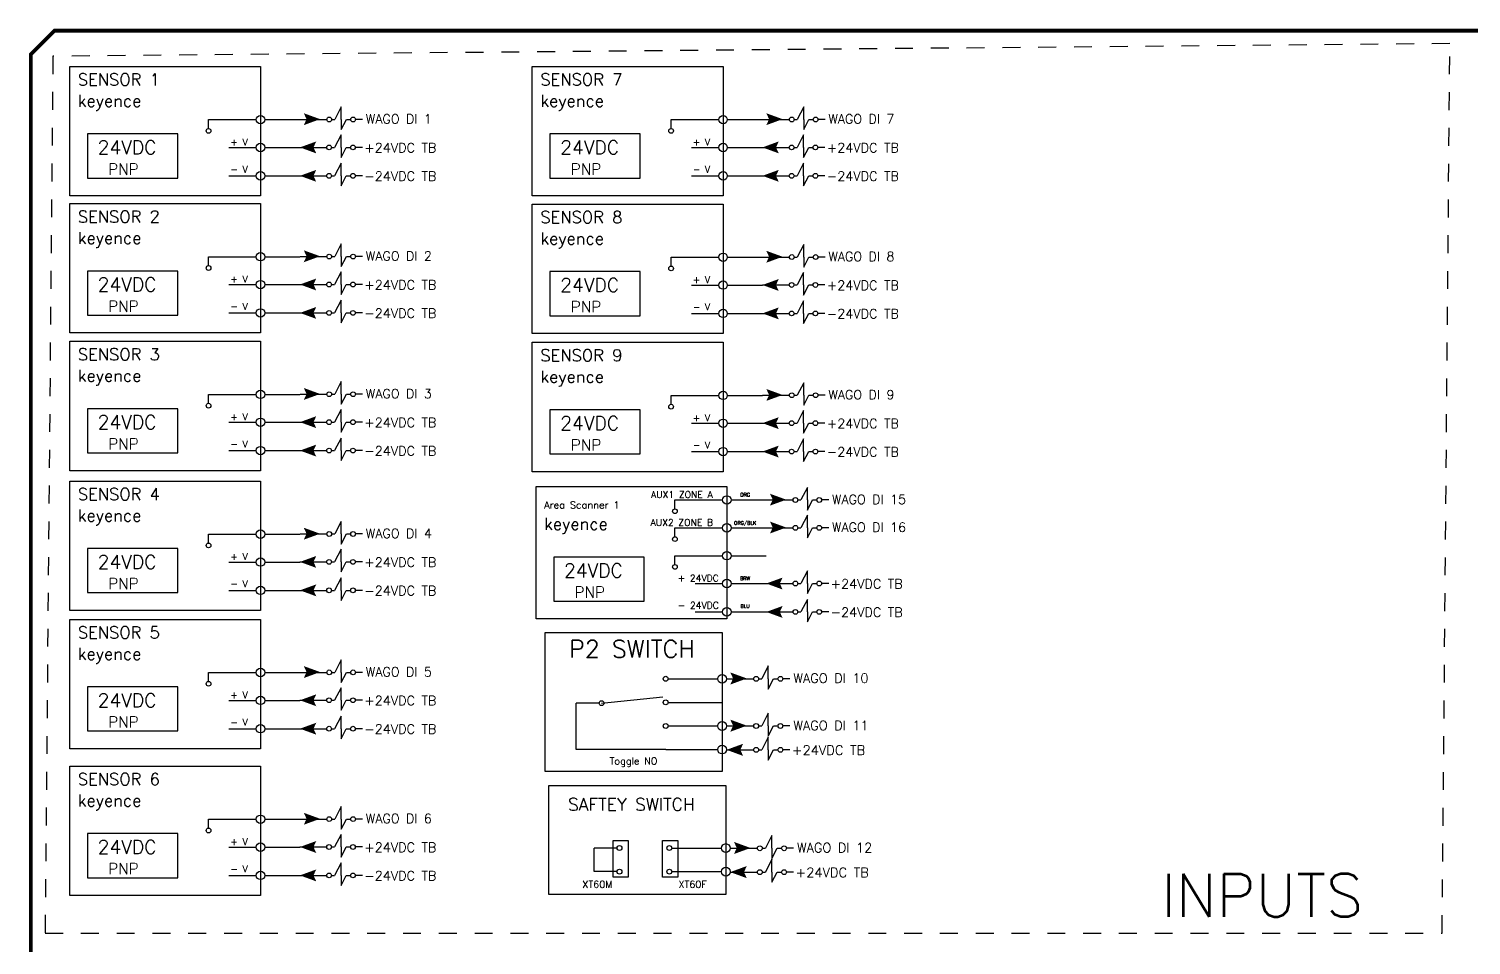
# Model space of a CAD drawing. Header units: inches. Extents: x -2.1 to 40.2, y 0 to 12.
# Drawn here: x 1.49 to 9.55, y 6.92 to 12.04 of the extents above; entities that cross this region are included whole.
import ezdxf
from ezdxf.enums import TextEntityAlignment as Align

# ---------------------------------------------------------------- set-up
doc = ezdxf.new("R2010")
doc.units = ezdxf.units.IN
doc.header["$MEASUREMENT"] = 0
doc.linetypes.add('DOTS', pattern=[0.1, 0.05, -0.05])
doc.layers.add('BDYFRM', color=7, linetype='Continuous')
doc.layers.add('TITLE', color=7, linetype='Continuous')
doc.styles.get("Standard").update_dxf_attribs({"font": 'ROMANS.SHX'})

# ---------------------------------------------------------------- blocks, each defined once
blk = doc.blocks.new('Jump Output')
h = blk.add_hatch(color=256)
h.dxf.hatch_style = 1
h.paths.add_polyline_path([(0.1403, 0.0021), (0.0263, 0.0437), (0.0455, 0.0021), (0.0263, -0.0395)])
blk.add_line((0.4369, 0), (0.3876, 0))
at = {"color": 7}
for centre in [(0.2043, 0), (0.371, 0)]:
    blk.add_circle(centre, 0.0167, dxfattribs=at)
at = {"layer": 'BDYFRM', "color": 7, "linetype": 'Continuous'}
for p, q in [((0, 0), (0.1876, 0)), ((0.221, 0), (0.2424, 0)), ((0.2876, 0.088), (0.2424, 0)), ((0.2876, 0), (0.2876, 0.088)), ((0.2876, 0), (0.2876, -0.0704)), ((0.2876, -0.0704), (0.3238, 0)), ((0.3238, 0), (0.3543, 0))]:
    blk.add_line(p, q, dxfattribs=at)
at = {"flags": 8}
blk.add_attdef('NOTE', (0.4503, -0.0353), '', height=0.0657, dxfattribs=at)
blk = doc.blocks.new('Jump Input')
h = blk.add_hatch(color=256)
h.dxf.hatch_style = 1
h.paths.add_polyline_path([(0.0003, 0), (0.1143, -0.0416), (0.0951, 0), (0.1143, 0.0416)])
blk.add_line((0.4369, 0), (0.3876, 0))
at = {"color": 7}
for centre in [(0.2043, 0), (0.371, 0)]:
    blk.add_circle(centre, 0.0167, dxfattribs=at)
at = {"layer": 'BDYFRM', "color": 7, "linetype": 'Continuous'}
for p, q in [((0, 0), (0.1876, 0)), ((0.221, 0), (0.2424, 0)), ((0.2876, 0.088), (0.2424, 0)), ((0.2876, 0), (0.2876, 0.088)), ((0.2876, 0), (0.2876, -0.0704)), ((0.2876, -0.0704), (0.3238, 0)), ((0.3238, 0), (0.3543, 0))]:
    blk.add_line(p, q, dxfattribs=at)
at = {"flags": 8}
blk.add_attdef('NOTE', (0.4503, -0.0353), '', height=0.0657, dxfattribs=at)
blk = doc.blocks.new('SWITCH 3 POSITION TOGGLE ')
for p, q in [((0.1927, -0.0036), (0.4698, -0.0036)), ((-0.1927, -0.1401), (-0.3214, -0.1401)), ((-0.3214, -0.3993), (-0.3214, -0.1401)), ((-0.179, -0.1401), (0.1631, -0.1045)), ((0.1927, -0.1355), (0.4943, -0.1355)), ((0.1927, -0.2674), (0.4698, -0.2674)), ((0.179, -0.3993), (-0.3214, -0.3993)), ((0.179, -0.3993), (0.4698, -0.3993))]:
    blk.add_line(p, q)
blk.add_lwpolyline([(-0.4943, -0.5227), (-0.4943, 0.2551), (0.4943, 0.2551), (0.4943, -0.5227)], close=True)
at = {"color": 7}
for centre, radius in [((0.179, -0.0036), 0.0137), ((0.4943, -0.0036), 0.0245), ((-0.179, -0.1401), 0.0137), ((0.179, -0.1355), 0.0137), ((0.179, -0.2674), 0.0137), ((0.4943, -0.2674), 0.0245), ((0.4943, -0.3993), 0.0245)]:
    blk.add_circle(centre, radius, dxfattribs=at)
at = {"flags": 8}
blk.add_attdef('NAME', text='', height=0.0975, dxfattribs=at).set_placement((-0.0091, 0.1147), align=Align.CENTER)
at = {"layer": 'BDYFRM', "color": 7, "linetype": 'Continuous', "insert": (-0.0006, -0.4699), "char_height": 0.03921, "width": 0.57345, "attachment_point": 5}
blk.add_mtext('{Toggle NO}', dxfattribs=at)
blk = doc.blocks.new('Keyence Laser Sensor')
for p, q in [((0.1387, -0.0346), (0.2909, -0.0346)), ((0.2033, -0.1236), (0.2909, -0.1235)), ((0.2033, -0.2139), (0.2909, -0.2139))]:
    blk.add_line(p, q)
for points in [[(-0.3044, -0.278), (-0.3044, 0.1352), (0.3044, 0.1352), (0.3044, -0.278)], [(-0.248, -0.2212), (0.0403, -0.2212), (0.0403, -0.0802), (-0.248, -0.0802)]]:
    blk.add_lwpolyline(points, close=True)
at = {"color": 7}
for centre, radius in [((0.3044, -0.0346), 0.0135), ((0.1387, -0.0705), 0.00755), ((0.3044, -0.1235), 0.0135), ((0.3044, -0.2139), 0.0135)]:
    blk.add_circle(centre, radius, dxfattribs=at)
at = {"layer": 'BDYFRM', "color": 7, "linetype": 'Continuous'}
for p, q in [((0.3178, -0.0346), (0.4301, -0.0346)), ((0.3178, -0.1235), (0.4301, -0.1235)), ((0.3178, -0.2139), (0.4301, -0.2139))]:
    blk.add_line(p, q, dxfattribs=at)
blk.add_lwpolyline([(0.1387, -0.063), (0.1387, -0.0346)], dxfattribs=at)
at = {"flags": 8}
for tag, p, height in [('NAME', (-0.2787, 0.0743), 0.0382), ('NOTE', (-0.2787, 0.0062), 0.0382), ('VOLTS', (-0.2154, -0.1451), 0.0439), ('TYPE', (-0.1816, -0.2104), 0.0355)]:
    blk.add_attdef(tag, p, '', height=height, dxfattribs=at)
at = {"layer": 'BDYFRM', "color": 7, "linetype": 'Continuous', "char_height": 0.02154, "width": 0.315034, "attachment_point": 5}
for s, insert in [('{+ V}', (0.2357, -0.1062)), ('{- V}', (0.2359, -0.1931))]:
    blk.add_mtext(s, dxfattribs=dict(at, insert=insert))
blk = doc.blocks.new('Area Scanner')
for p, q in [((0.1387, 0.1019), (0.2909, 0.1019)), ((0.1387, 0.013), (0.2909, 0.013)), ((0.1387, -0.0759), (0.2909, -0.0759)), ((0.2033, -0.1649), (0.2909, -0.1648)), ((0.2033, -0.2552), (0.2909, -0.2552))]:
    blk.add_line(p, q)
for points in [[(-0.3044, -0.278), (-0.3044, 0.1445), (0.3044, 0.1445), (0.3044, -0.278)], [(-0.248, -0.2212), (0.0403, -0.2212), (0.0403, -0.0802), (-0.248, -0.0802)]]:
    blk.add_lwpolyline(points, close=True)
at = {"color": 7}
for centre, radius in [((0.3044, 0.1019), 0.0135), ((0.1387, 0.0659), 0.00755), ((0.3044, 0.013), 0.0135), ((0.1387, -0.023), 0.00755), ((0.3044, -0.0759), 0.0135), ((0.1387, -0.1118), 0.00755), ((0.3044, -0.1648), 0.0135), ((0.3044, -0.2552), 0.0135)]:
    blk.add_circle(centre, radius, dxfattribs=at)
at = {"layer": 'BDYFRM', "color": 7, "linetype": 'Continuous'}
for p, q in [((0.3178, 0.1019), (0.4301, 0.1019)), ((0.3178, 0.013), (0.4301, 0.013)), ((0.3178, -0.0759), (0.4301, -0.0759)), ((0.3178, -0.1648), (0.4301, -0.1648)), ((0.3178, -0.2552), (0.4301, -0.2552))]:
    blk.add_line(p, q, dxfattribs=at)
for points in [[(0.1387, 0.0735), (0.1387, 0.1019)], [(0.1387, -0.0154), (0.1387, 0.013)], [(0.1387, -0.1043), (0.1387, -0.0759)]]:
    blk.add_lwpolyline(points, dxfattribs=at)
at = {"flags": 8}
for tag, p, height in [('NAME', (-0.2787, 0.0743), 0.0382), ('NOTE', (-0.2787, 0.0062), 0.0382), ('VOLTS', (-0.2154, -0.1451), 0.0439), ('TYPE', (-0.1816, -0.2104), 0.0355)]:
    blk.add_attdef(tag, p, '', height=height, dxfattribs=at)
at = {"layer": 'BDYFRM', "color": 7, "linetype": 'Continuous', "width": 0.315034, "attachment_point": 5}
for s, insert, char_height in [('{AUX1 ZONE A}', (0.1608, 0.1191), 0.021541), ('{ORG}', (0.3628, 0.1187), 0.01142), ('{AUX2 ZONE B}', (0.1608, 0.0302), 0.021541), ('{ORG/BLK}', (0.3628, 0.0265), 0.01142), ('{+ 24VDC}', (0.2132, -0.1475), 0.02154), ('{BRW}', (0.3628, -0.1481), 0.01142), ('{- 24VDC}', (0.2133, -0.2344), 0.02154), ('{BLU}', (0.3628, -0.237), 0.01142)]:
    blk.add_mtext(s, dxfattribs=dict(at, insert=insert, char_height=char_height))
blk = doc.blocks.new('SAFTEY SWITCH')
for p, q in [((-0.113, -0.0944), (-0.2416, -0.0944)), ((-0.2416, -0.2263), (-0.2416, -0.0944)), ((0.1927, -0.0944), (0.4698, -0.0944)), ((-0.113, -0.2263), (-0.2416, -0.2263)), ((0.1927, -0.2263), (0.4698, -0.2263))]:
    blk.add_line(p, q)
for points in [[(-0.4943, -0.3532), (-0.4943, 0.2551), (0.4943, 0.2551), (0.4943, -0.3532)], [(-0.1351, -0.2576), (-0.1351, -0.0526), (-0.0505, -0.0526), (-0.0505, -0.2576)], [(0.1415, -0.2576), (0.1415, -0.0526), (0.2262, -0.0526), (0.2262, -0.2576)]]:
    blk.add_lwpolyline(points, close=True)
at = {"color": 7}
for centre, radius in [((0.4943, -0.0944), 0.0245), ((-0.0993, -0.0944), 0.0137), ((0.179, -0.0944), 0.0137), ((-0.0993, -0.2263), 0.0137), ((0.179, -0.2263), 0.0137), ((0.4943, -0.2263), 0.0245)]:
    blk.add_circle(centre, radius, dxfattribs=at)
at = {"flags": 8}
blk.add_attdef('NAME', text='', height=0.0975, dxfattribs=at).set_placement((-0.0091, 0.1147), align=Align.CENTER)
at = {"layer": 'BDYFRM', "color": 7, "linetype": 'Continuous', "char_height": 0.03921, "width": 0.57345, "attachment_point": 5}
for s, insert in [('{XT60M}', (-0.223, -0.2969)), ('{XT60F}', (0.3092, -0.2969))]:
    blk.add_mtext(s, dxfattribs=dict(at, insert=insert))

msp = doc.modelspace()

# ---------------------------------------------------------------- linework, layer by layer
at = {"linetype": 'DOTS'}
msp.add_lwpolyline([(1.582, 6.9907), (9.3879, 6.9907), (9.4308, 11.9616), (1.625, 11.8915)], close=True, dxfattribs=at)
at = {"layer": 'TITLE', "const_width": 0.021}
msp.add_lwpolyline([(18.4217, 12.034), (1.6344, 12.034), (1.5015, 11.901), (1.5015, 0.2553), (1.6344, 0.1223), (18.4217, 0.1223), (18.5547, 0.2553), (18.5547, 11.901)], close=True, dxfattribs=at)

# ---------------------------------------------------------------- block references
at = {"xscale": 1.750632834031066, "yscale": 1.750632834031066, "zscale": 1.750632834031066}
for p, values in [((2.2524, 11.5974), {'NAME': 'SENSOR 1', 'VOLTS': '24VDC ', 'TYPE': 'PNP', 'NOTE': 'keyence '}), ((4.8368, 11.5974), {'NAME': 'SENSOR 7', 'VOLTS': '24VDC ', 'TYPE': 'PNP', 'NOTE': 'keyence '}), ((2.2524, 10.8312), {'NAME': 'SENSOR 2', 'VOLTS': '24VDC ', 'TYPE': 'PNP', 'NOTE': 'keyence '}), ((4.8368, 10.8285), {'NAME': 'SENSOR 8', 'VOLTS': '24VDC ', 'TYPE': 'PNP', 'NOTE': 'keyence '}), ((2.2524, 10.0617), {'NAME': 'SENSOR 3', 'VOLTS': '24VDC ', 'TYPE': 'PNP', 'NOTE': 'keyence '}), ((4.8368, 10.0561), {'NAME': 'SENSOR 9', 'VOLTS': '24VDC ', 'TYPE': 'PNP', 'NOTE': 'keyence '}), ((2.2524, 9.2806), {'NAME': 'SENSOR 4', 'VOLTS': '24VDC ', 'TYPE': 'PNP', 'NOTE': 'keyence '}), ((2.2524, 8.5073), {'NAME': 'SENSOR 5', 'VOLTS': '24VDC ', 'TYPE': 'PNP', 'NOTE': 'keyence '}), ((2.2524, 7.6873), {'NAME': 'SENSOR 6', 'VOLTS': '24VDC ', 'TYPE': 'PNP', 'NOTE': 'keyence '})]:
    msp.add_blockref('Keyence Laser Sensor', p, dxfattribs=at).add_auto_attribs(values)
ref = msp.add_blockref('Jump Output', (3.0063, 11.5379), dxfattribs=dict(xscale=0.7988678039517401, yscale=0.7988678039517401, zscale=0.7988678039517401))
ref.add_attrib('NOTE', 'WAGO DI 1', (3.3732, 11.515), dxfattribs={"height": 0.05195})
ref = msp.add_blockref('Jump Output', (5.5906, 11.5379), dxfattribs=dict(xscale=0.7988678039517401, yscale=0.7988678039517401, zscale=0.7988678039517401))
ref.add_attrib('NOTE', 'WAGO DI 7', (5.9576, 11.515), dxfattribs={"height": 0.05195})
ref = msp.add_blockref('Jump Input', (3.0054, 11.3818), dxfattribs=dict(xscale=0.7988678039517401, yscale=0.7988678039517401, zscale=0.7988678039517401))
ref.add_attrib('NOTE', '+24VDC TB', (3.3651, 11.3537), dxfattribs={"height": 0.0525})
at = {"xscale": 0.7988678039517401, "yscale": 0.7988678039517401, "zscale": 0.7988678039517401}
for p in [(3.0054, 11.3818), (5.5897, 11.3818), (3.0054, 11.223), (5.5897, 11.223), (3.0054, 10.6156), (5.5897, 10.6129), (3.0054, 10.4568), (5.5897, 10.4541), (3.0054, 9.8462), (5.5897, 9.8406), (3.0054, 9.6873), (5.5897, 9.6818), (3.0054, 9.0651), (3.0054, 8.9062), (5.611, 8.9443), (5.611, 8.7855), (3.0054, 8.2918), (3.0054, 8.1329), (3.0054, 7.4718), (3.0054, 7.313)]:
    msp.add_blockref('Jump Input', p, dxfattribs=at)
ref = msp.add_blockref('Jump Input', (5.5897, 11.3818), dxfattribs=dict(xscale=0.7988678039517401, yscale=0.7988678039517401, zscale=0.7988678039517401))
ref.add_attrib('NOTE', '+24VDC TB', (5.9494, 11.3537), dxfattribs={"height": 0.0525})
ref = msp.add_blockref('Jump Input', (3.0054, 11.223), dxfattribs=dict(xscale=0.7988678039517401, yscale=0.7988678039517401, zscale=0.7988678039517401))
ref.add_attrib('NOTE', '-24VDC TB', (3.3651, 11.1948), dxfattribs={"height": 0.0525})
ref = msp.add_blockref('Jump Input', (5.5897, 11.223), dxfattribs=dict(xscale=0.7988678039517401, yscale=0.7988678039517401, zscale=0.7988678039517401))
ref.add_attrib('NOTE', '-24VDC TB', (5.9494, 11.1948), dxfattribs={"height": 0.0525})
ref = msp.add_blockref('Jump Output', (3.0063, 10.7717), dxfattribs=dict(xscale=0.7988678039517401, yscale=0.7988678039517401, zscale=0.7988678039517401))
ref.add_attrib('NOTE', 'WAGO DI 2', (3.3732, 10.7488), dxfattribs={"height": 0.05195})
ref = msp.add_blockref('Jump Output', (5.5906, 10.769), dxfattribs=dict(xscale=0.7988678039517401, yscale=0.7988678039517401, zscale=0.7988678039517401))
ref.add_attrib('NOTE', 'WAGO DI 8', (5.9576, 10.7461), dxfattribs={"height": 0.05195})
ref = msp.add_blockref('Jump Input', (3.0054, 10.6156), dxfattribs=dict(xscale=0.7988678039517401, yscale=0.7988678039517401, zscale=0.7988678039517401))
ref.add_attrib('NOTE', '+24VDC TB', (3.3651, 10.5874), dxfattribs={"height": 0.0525})
ref = msp.add_blockref('Jump Input', (5.5897, 10.6129), dxfattribs=dict(xscale=0.7988678039517401, yscale=0.7988678039517401, zscale=0.7988678039517401))
ref.add_attrib('NOTE', '+24VDC TB', (5.9494, 10.5847), dxfattribs={"height": 0.0525})
ref = msp.add_blockref('Jump Input', (3.0054, 10.4568), dxfattribs=dict(xscale=0.7988678039517401, yscale=0.7988678039517401, zscale=0.7988678039517401))
ref.add_attrib('NOTE', '-24VDC TB', (3.3651, 10.4286), dxfattribs={"height": 0.0525})
ref = msp.add_blockref('Jump Input', (5.5897, 10.4541), dxfattribs=dict(xscale=0.7988678039517401, yscale=0.7988678039517401, zscale=0.7988678039517401))
ref.add_attrib('NOTE', '-24VDC TB', (5.9494, 10.4259), dxfattribs={"height": 0.0525})
ref = msp.add_blockref('Jump Output', (3.0063, 10.0022), dxfattribs=dict(xscale=0.7988678039517401, yscale=0.7988678039517401, zscale=0.7988678039517401))
ref.add_attrib('NOTE', 'WAGO DI 3', (3.3732, 9.9794), dxfattribs={"height": 0.05195})
ref = msp.add_blockref('Jump Output', (5.5906, 9.9966), dxfattribs=dict(xscale=0.7988678039517401, yscale=0.7988678039517401, zscale=0.7988678039517401))
ref.add_attrib('NOTE', 'WAGO DI 9', (5.9576, 9.9738), dxfattribs={"height": 0.05195})
ref = msp.add_blockref('Jump Input', (3.0054, 9.8462), dxfattribs=dict(xscale=0.7988678039517401, yscale=0.7988678039517401, zscale=0.7988678039517401))
ref.add_attrib('NOTE', '+24VDC TB', (3.3651, 9.818), dxfattribs={"height": 0.0525})
ref = msp.add_blockref('Jump Input', (5.5897, 9.8406), dxfattribs=dict(xscale=0.7988678039517401, yscale=0.7988678039517401, zscale=0.7988678039517401))
ref.add_attrib('NOTE', '+24VDC TB', (5.9494, 9.8124), dxfattribs={"height": 0.0525})
ref = msp.add_blockref('Jump Input', (3.0054, 9.6873), dxfattribs=dict(xscale=0.7988678039517401, yscale=0.7988678039517401, zscale=0.7988678039517401))
ref.add_attrib('NOTE', '-24VDC TB', (3.3651, 9.6592), dxfattribs={"height": 0.0525})
ref = msp.add_blockref('Jump Input', (5.5897, 9.6818), dxfattribs=dict(xscale=0.7988678039517401, yscale=0.7988678039517401, zscale=0.7988678039517401))
ref.add_attrib('NOTE', '-24VDC TB', (5.9494, 9.6536), dxfattribs={"height": 0.0525})
ref = msp.add_blockref('Area Scanner', (4.8581, 9.2328), dxfattribs=dict(xscale=1.750632834031066, yscale=1.750632834031066, zscale=1.750632834031066))
ref.add_attrib('NAME', 'Area Scanner 1', (4.3702, 9.3629), dxfattribs={"height": 0.04, "flags": 8})
ref.add_attrib('VOLTS', '24VDC ', (4.481, 8.9788), dxfattribs={"height": 0.07686, "flags": 8})
ref.add_attrib('TYPE', 'PNP', (4.5401, 8.8646), dxfattribs={"height": 0.06214, "flags": 8})
ref.add_attrib('NOTE', 'keyence ', (4.3702, 9.2437), dxfattribs={"height": 0.06687, "flags": 8})
ref = msp.add_blockref('Jump Output', (5.611, 9.4112), dxfattribs=dict(xscale=0.7988678039517401, yscale=0.7988678039517401, zscale=0.7988678039517401))
ref.add_attrib('NOTE', 'WAGO DI 15', (5.9779, 9.3883), dxfattribs={"height": 0.05195})
ref = msp.add_blockref('Jump Output', (3.0063, 9.2211), dxfattribs=dict(xscale=0.7988678039517401, yscale=0.7988678039517401, zscale=0.7988678039517401))
ref.add_attrib('NOTE', 'WAGO DI 4', (3.3732, 9.1983), dxfattribs={"height": 0.05195})
ref = msp.add_blockref('Jump Output', (5.611, 9.2556), dxfattribs=dict(xscale=0.7988678039517401, yscale=0.7988678039517401, zscale=0.7988678039517401))
ref.add_attrib('NOTE', 'WAGO DI 16', (5.9779, 9.2327), dxfattribs={"height": 0.05195})
ref = msp.add_blockref('Jump Input', (3.0054, 9.0651), dxfattribs=dict(xscale=0.7988678039517401, yscale=0.7988678039517401, zscale=0.7988678039517401))
ref.add_attrib('NOTE', '+24VDC TB', (3.3651, 9.0369), dxfattribs={"height": 0.0525})
ref = msp.add_blockref('Jump Input', (3.0054, 8.9062), dxfattribs=dict(xscale=0.7988678039517401, yscale=0.7988678039517401, zscale=0.7988678039517401))
ref.add_attrib('NOTE', '-24VDC TB', (3.3651, 8.8781), dxfattribs={"height": 0.0525})
ref = msp.add_blockref('Jump Input', (5.611, 8.9443), dxfattribs=dict(xscale=0.7988678039517401, yscale=0.7988678039517401, zscale=0.7988678039517401))
ref.add_attrib('NOTE', '+24VDC TB', (5.9707, 8.9162), dxfattribs={"height": 0.0525})
ref = msp.add_blockref('Jump Input', (5.611, 8.7855), dxfattribs=dict(xscale=0.7988678039517401, yscale=0.7988678039517401, zscale=0.7988678039517401))
ref.add_attrib('NOTE', '-24VDC TB', (5.9707, 8.7573), dxfattribs={"height": 0.0525})
msp.add_blockref('SWITCH 3 POSITION TOGGLE ', (4.8702, 8.4155)).add_auto_attribs({'NAME': 'P2 SWITCH'})
ref = msp.add_blockref('Jump Output', (3.0063, 8.4478), dxfattribs=dict(xscale=0.7988678039517401, yscale=0.7988678039517401, zscale=0.7988678039517401))
ref.add_attrib('NOTE', 'WAGO DI 5', (3.3732, 8.4249), dxfattribs={"height": 0.05195})
ref = msp.add_blockref('Jump Output', (5.389, 8.4119), dxfattribs=dict(xscale=0.8118722478961572, yscale=0.8118722478961572, zscale=0.8118722478961572))
ref.add_attrib('NOTE', 'WAGO DI 10', (5.7619, 8.3886), dxfattribs={"height": 0.05279})
ref = msp.add_blockref('Jump Input', (3.0054, 8.2918), dxfattribs=dict(xscale=0.7988678039517401, yscale=0.7988678039517401, zscale=0.7988678039517401))
ref.add_attrib('NOTE', '+24VDC TB', (3.3651, 8.2636), dxfattribs={"height": 0.0525})
ref = msp.add_blockref('Jump Input', (3.0054, 8.1329), dxfattribs=dict(xscale=0.7988678039517401, yscale=0.7988678039517401, zscale=0.7988678039517401))
ref.add_attrib('NOTE', '-24VDC TB', (3.3651, 8.1047), dxfattribs={"height": 0.0525})
ref = msp.add_blockref('Jump Output', (5.389, 8.148), dxfattribs=dict(xscale=0.8118722478961572, yscale=0.8118722478961572, zscale=0.8118722478961572))
ref.add_attrib('NOTE', 'WAGO DI 11', (5.7619, 8.1248), dxfattribs={"height": 0.05279})
ref = msp.add_blockref('Jump Input', (5.389, 8.0148), dxfattribs=dict(xscale=0.8118722478961572, yscale=0.8118722478961572, zscale=0.8118722478961572))
ref.add_attrib('NOTE', '+24VDC TB', (5.7545, 7.9862), dxfattribs={"height": 0.05335})
ref = msp.add_blockref('SAFTEY SWITCH', (4.8907, 7.5603))
ref.add_attrib('NAME', 'SAFTEY SWITCH ', dxfattribs={"height": 0.07, "flags": 8}).set_placement((4.8816, 7.675), align=Align.CENTER)
ref = msp.add_blockref('Jump Output', (3.0063, 7.6278), dxfattribs=dict(xscale=0.7988678039517401, yscale=0.7988678039517401, zscale=0.7988678039517401))
ref.add_attrib('NOTE', 'WAGO DI 6', (3.3732, 7.605), dxfattribs={"height": 0.05195})
ref = msp.add_blockref('Jump Input', (3.0054, 7.4718), dxfattribs=dict(xscale=0.7988678039517401, yscale=0.7988678039517401, zscale=0.7988678039517401))
ref.add_attrib('NOTE', '+24VDC TB', (3.3651, 7.4436), dxfattribs={"height": 0.0525})
ref = msp.add_blockref('Jump Output', (5.4096, 7.4646), dxfattribs=dict(xscale=0.8118722478961572, yscale=0.8118722478961572, zscale=0.8118722478961572))
ref.add_attrib('NOTE', 'WAGO DI 12', (5.7825, 7.4414), dxfattribs={"height": 0.05279})
ref = msp.add_blockref('Jump Input', (3.0054, 7.313), dxfattribs=dict(xscale=0.7988678039517401, yscale=0.7988678039517401, zscale=0.7988678039517401))
ref.add_attrib('NOTE', '-24VDC TB', (3.3651, 7.2848), dxfattribs={"height": 0.0525})
ref = msp.add_blockref('Jump Input', (5.4095, 7.3314), dxfattribs=dict(xscale=0.8118722478961572, yscale=0.8118722478961572, zscale=0.8118722478961572))
ref.add_attrib('NOTE', '+24VDC TB', (5.7751, 7.3028), dxfattribs={"height": 0.05335})

# ---------------------------------------------------------------- texts
at = {"layer": 'BDYFRM', "color": 7, "linetype": 'DOTS', "insert": (8.3812, 7.2017), "char_height": 0.24181, "width": 4.550344, "attachment_point": 5}
msp.add_mtext('{INPUTS}', dxfattribs=at)

doc.saveas('drawing.dxf')
